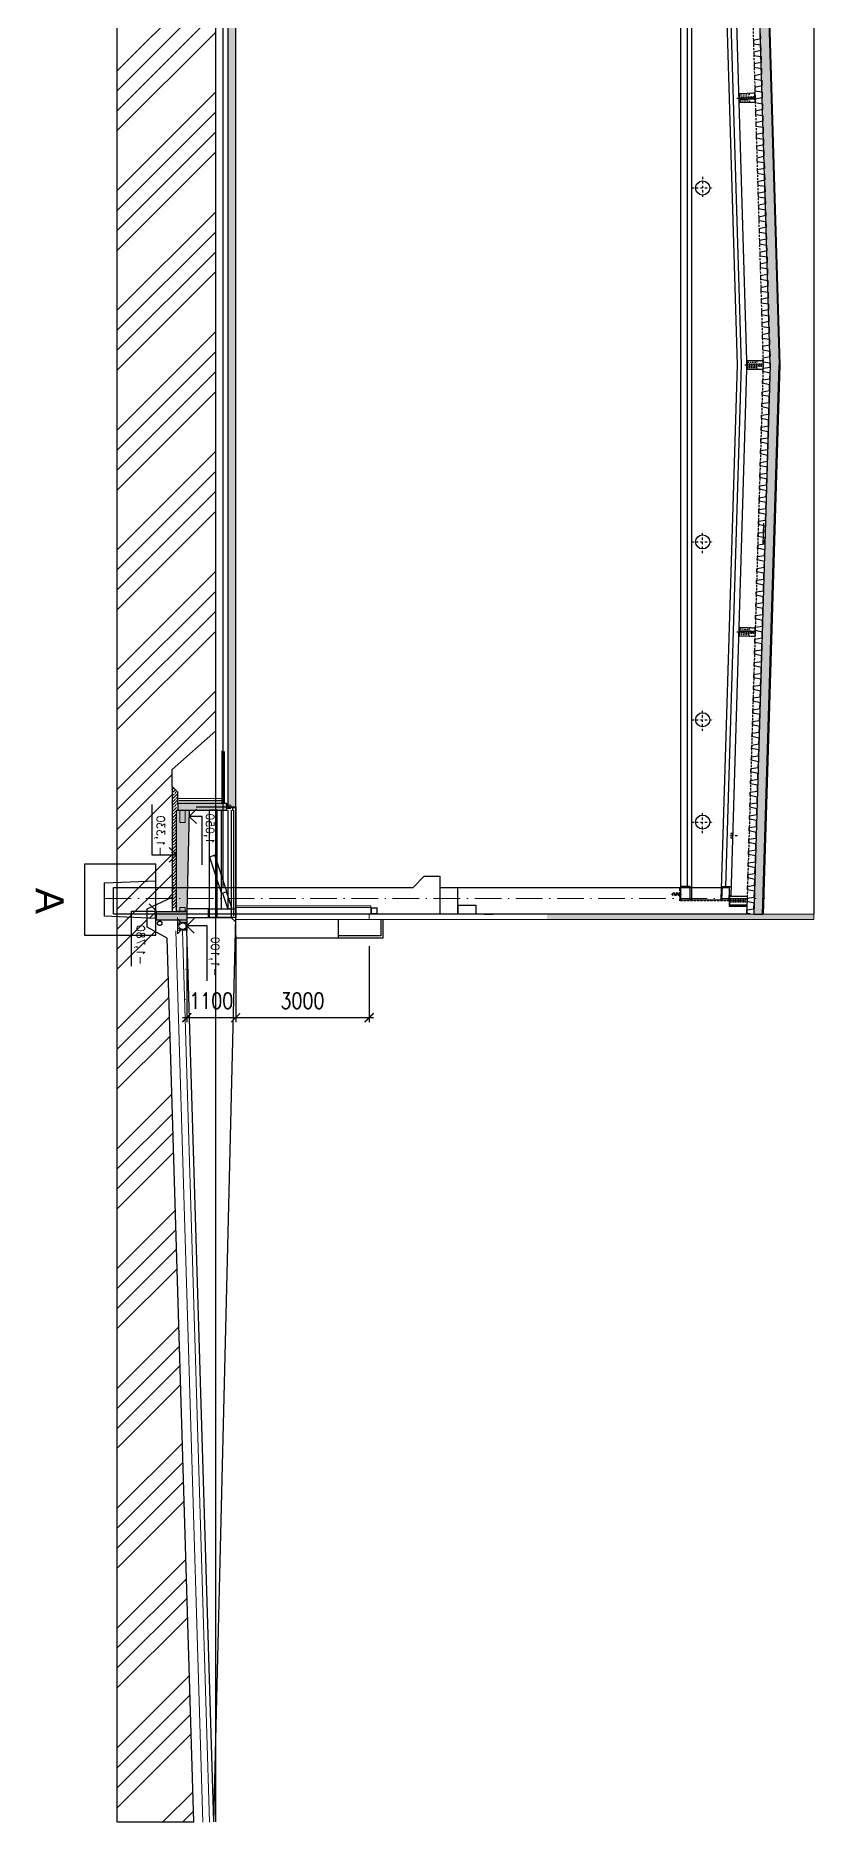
# Model space of a CAD drawing. Header units: millimetres. Extents: x 325046 to 1268204, y 1875583 to 2761998.
# Drawn here: x 326588 to 344095, y 2450118 to 2490298 of the extents above; entities that cross this region are included whole.
import ezdxf
from ezdxf.enums import TextEntityAlignment as Align

# ---------------------------------------------------------------- set-up
doc = ezdxf.new("R2010")
doc.units = ezdxf.units.MM
doc.header["$LTSCALE"] = 100
doc.header["$PDMODE"] = 65
for name, pattern in [('ACAD_ISO10W100', [18.5, 12, -3, 0.5, -3]), ('DASHDOT', [1, 0.5, -0.25, 0, -0.25]), ('DASHED', [0.75, 0.5, -0.25]), ('DASHED2', [9.525, 6.35, -3.175])]:
    doc.linetypes.add(name, pattern=pattern)
for name, color, linetype in [('005', 9, 'Continuous'), ('025', 1, 'Continuous'), ('035', 7, 'Continuous'), ('050', 4, 'Continuous'), ('DEHA', 2, 'Continuous'), ('FASÁDY - okna - PŮDORYS', 8, 'Continuous'), ('IZOLACE - T', 8, 'IZOLACE'), ('KOTY', 2, 'Continuous'), ('KÓTY 200', 5, 'Continuous'), ('MŮSTEK', 140, 'Continuous'), ('PŘEDĚL HMOT', 8, 'Continuous'), ('TENKÁ', 7, 'Continuous'), ('UT', 4, 'Continuous'), ('ČÁRKOVANÁ', 5, 'DASHED2'), ('ŠRAF-TERÉN', 34, 'Continuous'), ('ŽB - MONOLIT', 4, 'Continuous'), ('ŽB - PREFA', 3, 'Continuous')]:
    doc.layers.add(name, color=color, linetype=linetype)
for name, color, linetype, lineweight, true_color in [('IZOLACE - H', 7, 'Continuous', 9, 0x525252), ('OCELOVÉ KONSTRUKCE', 7, 'Continuous', 13, 0x2865c8), ('otvory', 7, 'Continuous', 20, 0xb30000), ('PŘÍČKY - SDK', 7, 'Continuous', 30, 0x6a1174), ('TRAPÉZ -  KRYTINA', 7, 'Continuous', 25, 0x005875), ('Šrafy - VÝPLŇ', 7, 'Continuous', 15, 0x9b9908)]:
    doc.layers.add(name, color=color, linetype=linetype, lineweight=lineweight, true_color=true_color)
for name, color, linetype, true_color in [('Izolace tepelná', 7, 'Continuous', 0xfdf0ce), ('OCEL', 7, 'Continuous', 0x025574), ('Popis OS', 7, 'Continuous', 0xbd0a5d), ('VÝŠKOVÉ KOTY', 7, 'Continuous', 0xf90b4b), ('ŽB - KALICHY', 7, 'DASHED2', 0x850000), ('ŽB - Šraf-monol', 7, 'Continuous', 0x6bc2a4)]:
    doc.layers.add(name, color=color, linetype=linetype, true_color=true_color)
for name, color, linetype, lineweight in [('Objekty - osy', 5, 'ACAD_ISO10W100', 20), ('OBVODOVÝ PLÁŠŤ', 2, 'Continuous', 9), ('PŘEDĚL', 8, 'Continuous', 5), ('TENKÉ', 9, 'Continuous', 9), ('ŽB - Šraf-prefa', 253, 'Continuous', 13)]:
    doc.layers.add(name, color=color, linetype=linetype, lineweight=lineweight)
doc.styles.add('ARIL-TENKÝ', font='arial.ttf')
doc.styles.add('FSIMPLEX', font='simplex.shx')
doc.styles.add('ROMANS', font='romans.shx', dxfattribs={"width": 0.8})
doc.linetypes.add('IZOLACE', pattern='A,0.0001,-0.1,[134,ltypeshp.shx,S=0.1,R=0,X=-0.1,Y=0],-0.2,[134,ltypeshp.shx,S=0.1,R=180,X=0.1,Y=0],-0.1', length=0.4001)
doc.dimstyles.new('x200', dxfattribs={"dimscale": 100, "dimtxt": 3.6, "dimasz": 2, "dimexe": 1, "dimexo": 6, "dimgap": 2, "dimtad": 1, "dimdec": 0, "dimzin": 0, "dimdsep": 46, "dimtxsty": 'ROMANS', "dimblk": 'ARCHTICK', "dimcen": 4, "dimdle": 1, "dimclrd": 256, "dimclre": 256, "dimclrt": 7, "dimadec": 0, "dimazin": 0, "dimtfac": 1, "dimtdec": 0, "dimtix": 1, "dimtofl": 0, "dimtmove": 0, "dimatfit": 0, "dimldrblk": 'OBLIQUE', "dimfxl": 1, "dimtolj": 1, "dimtzin": 0, "dimlwd": -1, "dimlwe": -1, "dimarcsym": 0})

# ---------------------------------------------------------------- blocks, each defined once
blk = doc.blocks.new('V3 POHL')
at = {"layer": '005', "linetype": 'DASHDOT'}
for points in [[(1939746, -5358205), (1939746, -5358705), (1939746, -5358705)], [(1939996, -5358455), (1939496, -5358455), (1939496, -5358455)], [(1939746, -5360505), (1939746, -5361005), (1939746, -5361005)], [(1939996, -5360755), (1939496, -5360755), (1939496, -5360755)], [(1939746, -5364505), (1939746, -5365005), (1939746, -5365005)], [(1939996, -5364755), (1939496, -5364755), (1939496, -5364755)], [(1939996, -5372715), (1939496, -5372715), (1939496, -5372715)], [(1939746, -5372965), (1939746, -5372465), (1939746, -5372465)], [(1939996, -5376715), (1939496, -5376715), (1939496, -5376715)], [(1939746, -5376965), (1939746, -5376465), (1939746, -5376465)], [(1939746, -5379265), (1939746, -5378765), (1939746, -5378765)], [(1939996, -5379015), (1939496, -5379015), (1939496, -5379015)]]:
    blk.add_lwpolyline(points, dxfattribs=at)
at = {"layer": '025', "linetype": 'DASHED'}
for points, const_width in [([(1940396, -5356835), (1940246, -5356835)], 25), ([(1938926, -5362735), (1938586, -5362725)], 20), ([(1938749, -5368735), (1938409, -5368735)], 20), ([(1938926, -5374735), (1938586, -5374745)], 20), ([(1940396, -5380585), (1940246, -5380585)], 25)]:
    blk.add_lwpolyline(points, dxfattribs=dict(at, const_width=const_width))
at = {"layer": '025', "linetype": 'DASHED', "ltscale": 0.5}
blk.add_lwpolyline([(1939065, -5358095), (1939062, -5358195), (1939112, -5358197), (1939115, -5358097)], close=True, dxfattribs=at)
at = {"layer": '035', "ltscale": 0.5}
blk.add_lwpolyline([(1939146, -5356805), (1939104, -5356805), (1938749, -5368634), (1938749, -5368836), (1939105, -5380715), (1940246, -5380715), (1940246, -5356705), (1939146, -5356705), (1939146, -5356805)], close=True, dxfattribs=at)
for points in [[(1939326, -5356705), (1938966, -5368735), (1939325, -5380715)], [(1939311, -5356705), (1939302, -5357005), (1939098, -5357005)], [(1939976, -5380715), (1939976, -5380715), (1939996, -5380715), (1939996, -5356705), (1939976, -5356705), (1939976, -5356705)], [(1940026, -5356705), (1940026, -5357005), (1940246, -5357005)], [(1939228, -5357005), (1938876, -5368735), (1939226, -5380415)], [(1940096, -5380415), (1940096, -5357005)], [(1939309, -5380715), (1939300, -5380415), (1939096, -5380415)], [(1940026, -5380715), (1940026, -5380415), (1940246, -5380415)]]:
    blk.add_lwpolyline(points, dxfattribs=at)
for centre in [(1939746, -5358455), (1939746, -5360755), (1939746, -5364755), (1939746, -5372715), (1939746, -5376715), (1939746, -5379015)]:
    blk.add_circle(centre, 158, dxfattribs=at)
at = {"layer": 'DEHA', "color": 3, "linetype": 'DASHDOT'}
blk.add_lwpolyline([(1938964, -5358145), (1939164, -5358145)], dxfattribs=at)
blk = doc.blocks.new('A$C74085231')
at = {"layer": 'MŮSTEK'}
blk.add_line((110, 181), (110, 500), dxfattribs=at)
at = {"layer": 'MŮSTEK', "ltscale": 100}
for points in [[(2520, 500), (110, 500), (0, 600), (2590, 600), (2590, 600)], [(659, 301), (295, 421), (325, 509), (688, 389)]]:
    blk.add_lwpolyline(points, dxfattribs=at)
for points in [[(692, 403), (1509, 133), (1467, 7), (650, 277)], [(110, 181), (2520, 181), (2520, 0), (110, 0)]]:
    blk.add_lwpolyline(points, close=True, dxfattribs=at)
blk = doc.blocks.new('A$C7DC35752')
at = {"layer": 'OCELOVÉ KONSTRUKCE', "flags": 128}
blk.add_lwpolyline([(0, 140), (0, 0), (140, 0), (140, 140), (0, 140)], dxfattribs=at)
blk.add_lwpolyline([(10, 130), (10, 10), (130, 10), (130, 130)], close=True, dxfattribs=at)
blk = doc.blocks.new('_ARCHTICK')
at = {"color": 0, "linetype": 'ByBlock', "const_width": 0.15}
blk.add_lwpolyline([(-0.5, -0.5), (0.5, 0.5)], dxfattribs=at)
blk = doc.blocks.new('*D729')
at = {"layer": 'Defpoints', "color": 0, "ltscale": 2, "transparency": 16777216}
for p in [(331085, 2470663), (329985, 2470463), (331085, 2468215)]:
    blk.add_point(p, dxfattribs=at)
at = {"layer": 'KÓTY 200', "ltscale": 2, "transparency": 16777216}
for p, q in [((329985, 2469863), (329985, 2468115)), ((331085, 2470063), (331085, 2468115)), ((329885, 2468215), (331185, 2468215))]:
    blk.add_line(p, q, dxfattribs=at)
at = {"layer": 'KÓTY 200', "ltscale": 2, "transparency": 16777216, "xscale": 200, "yscale": 200, "zscale": 200, "rotation": 180}
blk.add_blockref('_ARCHTICK', (329985, 2468215), dxfattribs=at)
at = {"layer": 'KÓTY 200', "ltscale": 2, "transparency": 16777216, "xscale": 200, "yscale": 200, "zscale": 200}
blk.add_blockref('_ARCHTICK', (331085, 2468215), dxfattribs=at)
at = {"layer": 'KÓTY 200', "color": 7, "ltscale": 2, "transparency": 16777216, "insert": (330535, 2468595), "char_height": 360, "attachment_point": 5, "style": 'ROMANS'}
blk.add_mtext('\\A1;1100', dxfattribs=at)
blk = doc.blocks.new('_Oblique')
at = {"color": 0, "lineweight": -2}
blk.add_line((-0.5, -0.5), (0.5, 0.5), dxfattribs=at)
blk = doc.blocks.new('*D730')
at = {"layer": 'Defpoints', "color": 0, "ltscale": 2, "transparency": 16777216}
for p in [(331085, 2470663), (334085, 2470423), (334085, 2468215)]:
    blk.add_point(p, dxfattribs=at)
at = {"layer": 'KÓTY 200', "ltscale": 2, "transparency": 16777216}
for p, q in [((331085, 2470063), (331085, 2468115)), ((334085, 2469823), (334085, 2468115)), ((330985, 2468215), (334185, 2468215))]:
    blk.add_line(p, q, dxfattribs=at)
at = {"layer": 'KÓTY 200', "ltscale": 2, "transparency": 16777216, "xscale": 200, "yscale": 200, "zscale": 200, "rotation": 180}
blk.add_blockref('_ARCHTICK', (331085, 2468215), dxfattribs=at)
at = {"layer": 'KÓTY 200', "ltscale": 2, "transparency": 16777216, "xscale": 200, "yscale": 200, "zscale": 200}
blk.add_blockref('_ARCHTICK', (334085, 2468215), dxfattribs=at)
at = {"layer": 'KÓTY 200', "color": 7, "ltscale": 2, "transparency": 16777216, "insert": (332585, 2468595), "char_height": 360, "attachment_point": 5, "style": 'ROMANS'}
blk.add_mtext('\\A1;3000', dxfattribs=at)

msp = doc.modelspace()

# ---------------------------------------------------------------- hatches: boundary and pattern name
at = {"layer": 'Izolace tepelná'}
h = msp.add_hatch(color=256, dxfattribs=at)
h.dxf.hatch_style = 1
h.paths.add_polyline_path([(343123.1, 2488982.6), (343303, 2482985.3), (343103.1, 2482979.3), (342923.1, 2488976.6)])
h.paths.add_polyline_path([(343105.6, 2482894), (343305.7, 2482894), (343303, 2482985.3), (343103.1, 2482979.3)])
h.paths.add_polyline_path([(342945.7, 2494893.4), (342745.6, 2494893.4), (342923.1, 2488976.6), (343123.1, 2488982.6)])
h = msp.add_hatch(color=256, dxfattribs=at)
h.dxf.hatch_style = 1
h.paths.add_polyline_path([(343123.1, 2476804.8), (343303, 2482802.1), (343103.1, 2482808.1), (342923.1, 2476810.8)])
h.paths.add_polyline_path([(342943.1, 2470807.5), (343123.1, 2476804.8), (342923.1, 2476810.8), (342921.4, 2476753), (342743.2, 2470813.5)])
h.paths.add_polyline_path([(342934.9, 2470532.6), (342943.1, 2470807.5), (342743.2, 2470813.5), (342735, 2470538.6)])
h.paths.add_polyline_path([(343105.6, 2482893.4), (343305.7, 2482893.4), (343303, 2482802.1), (343103.1, 2482808.1)])
h = msp.add_hatch(color=256, dxfattribs=at)
h.dxf.hatch_style = 1
h.paths.add_polyline_path([(338085.4, 2470423.4), (344085.4, 2470423.4), (344085.4, 2470543.4), (338085.4, 2470543.4)])
at = {"layer": 'ŠRAF-TERÉN'}
h = msp.add_hatch(dxfattribs=at)
h.set_pattern_fill('ANSI34', color=256, scale=100, angle=180, style=0)
h.set_pattern_definition([(225, (3748669, 1557477), (1347.0384, -1347.0384), []), (225, (3748220, 1557477), (1347.0384, -1347.0384), []), (225, (3747771, 1557477), (1347.0384, -1347.0384), []), (225, (3747322, 1557477), (1347.0384, -1347.0384), [])])
h.paths.add_polyline_path([(330638, 2610592.7), (330638, 2605017.7), (329288, 2605017.7), (329288, 2605567.7), (328413.6, 2605567.7), (328413.6, 2610092.7), (329288, 2610092.7), (329288, 2610592.7)])
h.paths.add_polyline_path([(330088, 2616098.2), (330088, 2611802.5), (330088, 2611584.2), (329251.6, 2611430.2), (329310.7, 2611232.7), (329288, 2611092.7), (329288, 2611592.7), (328413.6, 2611592.7), (328413.6, 2616098.2)])
h.paths.add_polyline_path([(330638, 2599067.7), (329288, 2599067.7), (329288, 2599567.7), (328413.6, 2599567.7), (328413.6, 2604067.7), (329288, 2604067.7), (329288, 2604617.7), (329328, 2604617.7), (329328, 2604617.7), (329448, 2604617.7), (330638, 2604617.7)])
h.paths.add_polyline_path([(330638, 2598817.7), (329288, 2598817.7), (329288, 2599067.7), (329328, 2599067.7), (329328, 2599057.7), (329448, 2599057.7), (330638, 2599058.6)])
h.paths.add_polyline_path([(330638, 2598817.7), (330638, 2598567.7), (329448, 2598567.7), (329448, 2598577.7), (329328, 2598577.7), (329288, 2598577.3), (329288, 2598817.7)])
h.paths.add_polyline_path([(329288, 2598467.7), (329288, 2598067.7), (328413.6, 2598067.7), (328413.6, 2598511.4)], flags=17)
h.paths.add_polyline_path([(329288, 2598817.7), (329288, 2598567.7), (328413.6, 2598567.7), (328413.6, 2598817.7)])
h.paths.add_polyline_path([(329288, 2599067.7), (329288, 2598817.7), (328413.6, 2598817.7), (328413.6, 2599067.7)])
h.paths.add_polyline_path([(329288, 2599567.7), (329288, 2599167.7), (328413.6, 2599124), (328413.6, 2599567.7)], flags=17)
h.paths.add_polyline_path([(329288, 2604517.7), (329288, 2604067.7), (328413.6, 2604067.7), (328413.6, 2604561.4)], flags=17)
h.paths.add_polyline_path([(329288, 2604817.7), (329288, 2604617.7), (328413.6, 2604617.7), (328413.6, 2604817.7)])
h.paths.add_polyline_path([(329288, 2605017.7), (329288, 2604817.7), (328413.6, 2604817.7), (328413.6, 2605017.7)])
h.paths.add_polyline_path([(329288, 2605567.7), (329288, 2605117.7), (328413.6, 2605074), (328413.6, 2605567.7)], flags=17)
h.paths.add_polyline_path([(329288, 2610492.7), (329288, 2610092.7), (328413.6, 2610092.7), (328413.6, 2610536.4)], flags=17)
h.paths.add_polyline_path([(329288, 2610817.7), (329288, 2610592.7), (328413.6, 2610592.7), (328413.6, 2610817.7)])
h.paths.add_polyline_path([(329288, 2611092.7), (329288, 2610817.7), (328413.6, 2610817.7), (328413.6, 2611092.7)])
h.paths.add_polyline_path([(329288, 2611592.7), (329288, 2611192.7), (328413.6, 2611149), (328413.6, 2611592.7)], flags=17)
h.paths.add_polyline_path([(329655.4, 2473791.8), (330638, 2474664.6), (330638, 2598567.7), (329448, 2598567.7), (329328, 2598567.7), (329328, 2598567.7), (329288, 2598567.7), (329288, 2598067.7), (328413.6, 2598067.7), (328413.6, 2450125.8), (330145.3, 2450125.8), (329540.3, 2470005.1), (329091.3, 2470252.1), (329091.3, 2470657.8), (329655.4, 2470923.6)])
at = {"layer": 'Šrafy - VÝPLŇ'}
h = msp.add_hatch(dxfattribs=at)
h.set_pattern_fill('BETON-PROSTY', color=256, scale=25, style=0)
h.set_pattern_definition([(45, (253451.21, 4308372.84), (-70.710678, 70.710678), []), (45, (253521.92, 4308372.84), (-35.355339, 106.066017), [50, -25, 0, -25])])
h.paths.add_polyline_path([(329785.4, 2473283.4), (329785.4, 2473133.4), (329785.4, 2472983.4), (329755.4, 2472983.4), (329755.4, 2471323.2), (329655.4, 2471423.2), (329655.4, 2473413.4)])
h.paths.add_polyline_path([(329755.4, 2471323.2), (329655.4, 2471323.2), (329655.4, 2471423.2)], flags=17)
h.paths.add_polyline_path([(329755.4, 2471323.2), (329655.4, 2471223.2), (329655.4, 2471323.2)], flags=17)
h.paths.add_polyline_path([(329755.4, 2471323.2), (329755.4, 2471143.4), (329655.4, 2471143.4), (329655.4, 2471223.2)])
h.paths.add_polyline_path([(329755.4, 2471143.4), (329755.4, 2470843.4), (329655.4, 2470843.4), (329655.4, 2471143.4)])
h.paths.add_polyline_path([(329755.4, 2470843.4), (329755.4, 2470663.4), (329655.4, 2470663.4), (329655.4, 2470843.4)])
at = {"layer": 'ŽB - Šraf-monol'}
for points in [[(331085.4, 2472948.4), (330905.4, 2472948.4), (330905.4, 2611092.7), (331085.4, 2611092.7)], [(330035.4, 2472878.4), (329985.4, 2470603.4), (329755.4, 2470603.4), (329755.4, 2472878.4), (329960.4, 2472878.4)]]:
    msp.add_hatch(color=256, dxfattribs=at).paths.add_polyline_path(points)
at = {"layer": 'ŽB - Šraf-prefa'}
for points in [[(330885.4, 2473028.4), (330885.4, 2472878.4), (329960.4, 2472878.4), (329785.4, 2472878.4), (329785.4, 2473028.4)], [(329985.4, 2470603.4), (329985.4, 2470403.4), (329305.4, 2470403.4), (329305.4, 2470603.4)]]:
    msp.add_hatch(color=256, dxfattribs=at).paths.add_polyline_path(points)

# ---------------------------------------------------------------- linework, layer by layer
at = {"layer": '005', "linetype": 'DASHED'}
msp.add_lwpolyline([(342585.6, 2494893.4), (342585.6, 2494893.4), (342945.6, 2482893.4), (342575.1, 2470543.4)], dxfattribs=at)
at = {"layer": '005', "linetype": 'DASHDOT', "ltscale": 0.5}
for points in [[(342355.4, 2488891.9), (342795.2, 2488905)], [(342532.4, 2482893.7), (342972.4, 2482893.7)], [(342355.4, 2476894.9), (342795.2, 2476881.7)], [(340885.4, 2470993.4), (341135.4, 2470993.4)]]:
    msp.add_lwpolyline(points, dxfattribs=at)
at = {"layer": '025', "linetype": 'DASHED', "const_width": 20}
msp.add_lwpolyline([(342185.4, 2470843.4), (342555.4, 2470843.4)], dxfattribs=at)
at = {"layer": '035', "linetype": 'DASHED', "ltscale": 0.7}
for points in [[(342768.2, 2488804.2), (342762.2, 2489004.1), (342632.3, 2489000.2), (342633.3, 2488965.2), (342413.4, 2488958.6), (342417.3, 2488828.7), (342637.2, 2488835.3), (342638.3, 2488800.3), (342768.2, 2488804.2)], [(342942.4, 2482993.7), (342942.4, 2482793.7), (342812.4, 2482793.7), (342812.4, 2482828.7), (342592.4, 2482828.7), (342592.4, 2482958.7), (342812.4, 2482958.7), (342812.4, 2482993.7), (342942.4, 2482993.7)], [(342768.2, 2476982.5), (342762.2, 2476782.6), (342632.3, 2476786.5), (342633.3, 2476821.5), (342413.4, 2476828.1), (342417.3, 2476958.1), (342637.2, 2476951.5), (342638.3, 2476986.4), (342768.2, 2476982.5)]]:
    msp.add_lwpolyline(points, dxfattribs=at)
at = {"layer": '035', "linetype": 'DASHED', "ltscale": 0.5}
for points in [[(342414.6, 2488918.6), (342764.5, 2488929.1)], [(342416.1, 2488868.7), (342766, 2488879.2)], [(342592.4, 2482918.7), (342942.4, 2482918.7)], [(342592.4, 2482868.7), (342942.4, 2482868.7)], [(342414.6, 2476868.1), (342764.5, 2476857.6)], [(342416.1, 2476918.1), (342766, 2476907.6)], [(342195.4, 2470868.4), (342583, 2470868.4)], [(342195.4, 2470818.4), (342581.5, 2470818.4)]]:
    msp.add_lwpolyline(points, dxfattribs=at)
at = {"layer": '035', "ltscale": 0.5}
msp.add_lwpolyline([(342575.4, 2470723.4), (342575.4, 2470543.4), (328335.4, 2470543.4), (328335.4, 2471143.4), (335075.4, 2471143.4), (335325.4, 2471393.4), (335675.4, 2471393.4), (335675.4, 2471143.4), (342185.4, 2471143.4), (342185.4, 2470723.4), (342575.4, 2470723.4)], dxfattribs=at)
at = {"layer": '035'}
msp.add_lwpolyline([(336075.4, 2471143.4), (336075.4, 2470543.4), (335685.4, 2470543.4), (335685.4, 2471143.4)], close=True, dxfattribs=at)
at = {"layer": '035', "linetype": 'DASHED'}
msp.add_lwpolyline([(342185.4, 2470843.4), (341075.4, 2470843.4), (341075.4, 2471143.4)], dxfattribs=at)
msp.add_lwpolyline([(341075.4, 2470963.4), (340915.4, 2470963.4), (340915.4, 2471023.4), (341075.4, 2471023.4)], close=True, dxfattribs=at)
at = {"layer": '035'}
msp.add_lwpolyline([(336675.4, 2470543.4), (336875.4, 2470543.4)], dxfattribs=at)
at = {"layer": '050', "ltscale": 0.5}
for points in [[(342768.2, 2488804.2), (342768.2, 2488804.2), (342768.2, 2488804.2), (342768.2, 2488804.2), (342762.2, 2489004.1), (342762.2, 2489004.1), (342762.2, 2489004.1), (342412.4, 2488993.6), (342418.4, 2488793.7)], [(342942.4, 2482993.7), (342942.4, 2482993.7), (342942.4, 2482993.7), (342942.4, 2482993.7), (342942.4, 2482793.7), (342942.4, 2482793.7), (342942.4, 2482793.7), (342592.4, 2482793.7), (342592.4, 2482993.7)], [(342768.2, 2476982.5), (342768.2, 2476982.5), (342768.2, 2476982.5), (342768.2, 2476982.5), (342762.2, 2476782.6), (342762.2, 2476782.6), (342762.2, 2476782.6), (342412.4, 2476793.1), (342418.4, 2476993)]]:
    msp.add_lwpolyline(points, close=True, dxfattribs=at)
at = {"layer": '050'}
for points in [[(336485.4, 2470743.4), (336485.4, 2470543.4), (336085.4, 2470543.4), (336085.4, 2470743.4)], [(342585.4, 2470943.4), (342579.4, 2470743.4), (342195.4, 2470743.4), (342195.4, 2470943.4)]]:
    msp.add_lwpolyline(points, close=True, dxfattribs=at)
at = {"layer": 'FASÁDY - okna - PŮDORYS', "ltscale": 2, "transparency": 33554687}
msp.add_line((331085.4, 2472948.4), (330198, 2472948.4), dxfattribs=at)
at = {"layer": 'IZOLACE - H', "linetype": 'ByBlock', "ltscale": 1000}
for p, q in [((343325.7, 2482894), (342965.7, 2494893.4)), ((343325.7, 2482893.4), (342954.9, 2470532))]:
    msp.add_line(p, q, dxfattribs=at)
at = {"layer": 'IZOLACE - H', "linetype": 'DASHED', "ltscale": 10, "const_width": 20}
for points in [[(343315.7, 2482894), (342955.7, 2494893.4)], [(343315.7, 2482893.4), (342944.9, 2470532.3)], [(344085.4, 2470543.4), (342935.4, 2470543.4)]]:
    msp.add_lwpolyline(points, dxfattribs=at)
at = {"layer": 'IZOLACE - T', "linetype": 'IZOLACE', "ltscale": 100}
for p, q in [((330825, 2474203), (330825, 2473048)), ((330781.7, 2473092.5), (329807.5, 2473092.5)), ((331035, 2472884.2), (331035, 2470505.4))]:
    msp.add_line(p, q, dxfattribs=at)
at = {"layer": 'IZOLACE - T', "linetype": 'IZOLACE', "ltscale": 50}
msp.add_line((329279.2, 2470461.8), (329279.2, 2470678.9), dxfattribs=at)
at = {"layer": 'Izolace tepelná'}
for points in [[(343105.6, 2482894), (342745.6, 2494893.4)], [(342945.7, 2494893.4), (343305.7, 2482894)], [(342735, 2470538.6), (342934.9, 2470532.6), (343305.7, 2482893.4)], [(343105.6, 2482893.4), (342735, 2470538.6)]]:
    msp.add_lwpolyline(points, dxfattribs=at)
at = {"layer": 'KOTY'}
msp.add_line((341085.4, 2484472), (341085.4, 2483662.4), dxfattribs=at)
msp.add_lwpolyline([(342985.6, 2478977.7), (342943.8, 2478855.9), (342958.1, 2479332.5)], dxfattribs=at)
at = {"layer": 'MŮSTEK', "ltscale": 100, "flags": 128}
msp.add_lwpolyline([(331015.4, 2472948.4), (331015.4, 2472878.4), (331015.4, 2472878.4, 0.4142136), (331023.4, 2472886.4), (331025.4, 2472930.4, -0.4142136), (331033.4, 2472938.4), (331077.4, 2472940.4, 0.4142136), (331085.4, 2472948.4), (331085.4, 2472948.4), (331015.4, 2472948.4)], format="xyb", dxfattribs=at)
at = {"layer": 'Objekty - osy', "ltscale": 0.5}
msp.add_lwpolyline([(328135.4, 2470893.4), (342984.2, 2470893.4)], dxfattribs=at)
at = {"layer": 'OBVODOVÝ PLÁŠŤ', "linetype": 'ByBlock'}
msp.add_lwpolyline([(334085.4, 2470423.4), (344085.4, 2470423.4), (344085.4, 2470543.4), (334085.4, 2470543.4), (334085.4, 2470423.4)], dxfattribs=at)
at = {"layer": 'otvory'}
msp.add_line((334085.4, 2470423.4), (331085.4, 2470423.4), dxfattribs=at)
msp.add_lwpolyline([(334124, 2470688.4), (334124, 2470728.4), (331090.6, 2470728.4), (331090.6, 2470688.4), (334124, 2470688.4)], dxfattribs=at)
at = {"layer": 'PŘEDĚL'}
for p, q in [((330776.3, 2474213), (330776.3, 2473031.1)), ((330772.5, 2473140.6), (329771.2, 2473140.6)), ((329774.8, 2470101.9), (329774.8, 2470463.4)), ((329860.5, 2470354.2), (329774.8, 2470439.8)), ((329877.6, 2470363.4), (329774.8, 2470363.4)), ((329774.8, 2470322.3), (329774.8, 2470219.5)), ((329781.7, 2470322.3), (329774.8, 2470322.3)), ((329787.6, 2470312), (329781.7, 2470322.3)), ((329791.2, 2470312), (329787.6, 2470312)), ((329815.9, 2470329.2), (329791.2, 2470312)), ((329860.5, 2470354.2), (329815.9, 2470329.2)), ((329868.8, 2470354.6), (329860.5, 2470354.2)), ((329868.8, 2470354.6), (329877.6, 2470363.4)), ((329877.6, 2470363.4), (329980.4, 2470363.4)), ((329911.2, 2470339.4), (329931.9, 2470339.4)), ((329932.4, 2470336), (329940.1, 2470343)), ((329932.4, 2470336), (329932.4, 2470328.4)), ((329932.4, 2470325.7), (329932.4, 2470328.4)), ((329932.4, 2470325.7), (329959.8, 2470325.7)), ((329934.3, 2470340), (329938.9, 2470342.7)), ((329941.4, 2470342.4), (329943, 2470340.8)), ((329946.4, 2470339.4), (329947.5, 2470339.4)), ((329946.8, 2470339.4), (329948, 2470338)), ((329951.1, 2470336.6), (329955.7, 2470336.6)), ((329952.3, 2470342.8), (329952.3, 2470355.5)), ((329969.6, 2470353.1), (329952.3, 2470351)), ((329952.3, 2470342.8), (329968.3, 2470341.4)), ((329954.3, 2470357.5), (329977.6, 2470357.5)), ((329959.8, 2470199.6), (329959.8, 2470342.2)), ((329980.4, 2470355.1), (329971.4, 2470355.1)), ((329971.4, 2470339.4), (329971.4, 2470202.3)), ((329985.4, 2470368.4), (329980.4, 2470363.4)), ((329980.4, 2470360.3), (329980.4, 2470360.6)), ((329980.4, 2470355.1), (329980.4, 2470186.6)), ((330345.6, 2450118.2), (329735.5, 2470165.8)), ((329781.7, 2470219.5), (329774.8, 2470219.5)), ((329860.5, 2470187.6), (329774.8, 2470101.9)), ((329877.6, 2470178.4), (329774.8, 2470178.4)), ((329787.6, 2470229.8), (329781.7, 2470219.5)), ((329791.2, 2470229.8), (329787.6, 2470229.8)), ((329815.9, 2470212.5), (329791.2, 2470229.8)), ((329860.5, 2470187.6), (329815.9, 2470212.5)), ((329868.8, 2470187.1), (329860.5, 2470187.6)), ((329868.8, 2470187.1), (329877.6, 2470178.4)), ((329877.6, 2470178.4), (329980.4, 2470178.4)), ((330495.5, 2450122.8), (329885.4, 2470170.3)), ((329911.2, 2470202.3), (329931.9, 2470202.3)), ((329932.4, 2470213.3), (329932.4, 2470216.1)), ((329959.8, 2470216.1), (329932.4, 2470216.1)), ((329932.4, 2470205.8), (329932.4, 2470213.3)), ((329940.1, 2470198.8), (329932.4, 2470205.8)), ((329934.3, 2470201.7), (329938.9, 2470199)), ((329941.4, 2470199.4), (329943, 2470200.9)), ((329946.4, 2470202.3), (329947.5, 2470202.3)), ((329948, 2470203.7), (329946.8, 2470202.3)), ((329955.7, 2470205.1), (329951.1, 2470205.1)), ((329968.3, 2470200.3), (329952.3, 2470198.9)), ((329952.3, 2470198.9), (329952.3, 2470186.2)), ((329952.3, 2470190.7), (329969.6, 2470188.6)), ((329954.3, 2470184.2), (329977.6, 2470184.2)), ((329971.4, 2470186.6), (329980.4, 2470186.6)), ((329980.4, 2470181.5), (329980.4, 2470181.1)), ((329985.4, 2470173.4), (329980.4, 2470178.4)), ((329955.4, 2468625.9), (329950.4, 2468620.9))]:
    msp.add_line(p, q, dxfattribs=at)
for centre, radius, start, end in [((329839.9, 2470270.9), 37.7, 136.79553, 223.20447), ((329911.2, 2470203.9), 135.4, 90, 136.79553), ((329911.2, 2470337.8), 135.4, 223.20447, 270), ((329931.9, 2470344.2), 4.8, 270, 300), ((329939.9, 2470340.9), 2.06, 45, 120), ((329946.4, 2470344.2), 4.8, 225, 270), ((329947.5, 2470344.2), 4.8, 270, 0), ((329951.1, 2470340.8), 4.11, 221.74756, 270), ((329954.3, 2470355.5), 2.06, 90, 180), ((329955.7, 2470340.8), 4.11, 270, 0), ((329967.9, 2470337.3), 4.11, 68.64205, 85), ((329967.9, 2470337.3), 4.11, 30.20927, 68.64205), ((329969.4, 2470355.1), 2.06, 276.79483, 0), ((329977.6, 2470360.6), 2.74, 0, 90), ((329977.6, 2470360.3), 2.74, 270, 0), ((329931.9, 2470197.6), 4.8, 60, 90), ((329939.9, 2470200.8), 2.06, 240, 315), ((329946.4, 2470197.6), 4.8, 90, 135), ((329947.5, 2470197.6), 4.8, 0, 90), ((329951.1, 2470201), 4.11, 90, 138.25244), ((329954.3, 2470186.2), 2.06, 180, 270), ((329955.7, 2470201), 4.11, 0, 90), ((329967.9, 2470204.4), 4.11, 275, 291.35795), ((329967.9, 2470204.4), 4.11, 291.35795, 329.79073), ((329969.4, 2470186.6), 2.06, 0, 83.20517), ((329977.6, 2470181.5), 2.74, 0, 90), ((329977.6, 2470181.1), 2.74, 270, 0)]:
    msp.add_arc(centre, radius, start, end, dxfattribs=at)
at = {"layer": 'PŘEDĚL HMOT'}
msp.add_lwpolyline([(334345.9, 2470423.4), (334345.9, 2470053.4), (333395.4, 2470053.4)], dxfattribs=at)
at = {"layer": 'PŘÍČKY - SDK'}
msp.add_line((330795.4, 2611092.7), (330795.4, 2471143.4), dxfattribs=at)
at = {"layer": 'TENKÁ'}
for p, q in [((344085.4, 2591242.7), (344085.4, 2470543.4)), ((329655.4, 2473413.4), (329655.4, 2473791.8)), ((329655.4, 2473413.4), (329655.4, 2470603.4)), ((329785.4, 2473283.4), (329655.4, 2473413.4)), ((329785.4, 2473028.4), (329785.4, 2473283.4)), ((331085.4, 2472948.4), (331085.4, 2470663.4)), ((333395.4, 2470003.4), (333395.4, 2470423.4))]:
    msp.add_line(p, q, dxfattribs=at)
at = {"layer": 'TENKÁ', "flags": 128}
msp.add_lwpolyline([(330595.5, 2450125.8), (331085.4, 2470463.4)], dxfattribs=at)
at = {"layer": 'TENKÁ'}
msp.add_lwpolyline([(334395.9, 2470423.4), (334395.9, 2470003.4), (331085.4, 2470003.4), (331085.4, 2470423.4)], dxfattribs=at)
at = {"layer": 'TENKÉ'}
msp.add_line((329955.4, 2469300.9), (329950.4, 2469305.9), dxfattribs=at)
at = {"layer": 'TENKÉ', "lineweight": 0, "flags": 128}
for points in [[(329945.4, 2472878.4), (329945.4, 2472603.4), (329825.4, 2472603.4), (329825.4, 2472878.4)], [(330885.4, 2472921.4), (330975.4, 2472921.4), (330975.4, 2472991.4), (330885.4, 2472991.4)], [(329945.4, 2470603.4), (329945.4, 2470693.4), (329825.4, 2470693.4), (329825.4, 2470603.4)]]:
    msp.add_lwpolyline(points, dxfattribs=at)
at = {"layer": 'TRAPÉZ -  KRYTINA', "flags": 128}
for points in [[(342881.7, 2490358.8), (342885.6, 2490228.8), (342726.5, 2490194), (342728, 2490144.1), (342728.8, 2490119.1), (342889.6, 2490093.9), (342893.5, 2489963.9), (342734.5, 2489929.2), (342736, 2489879.2), (342736.7, 2489854.2), (342897.6, 2489829), (342901.5, 2489699.1), (342742.4, 2489664.3), (342743.9, 2489614.3), (342744.7, 2489589.3), (342905.5, 2489564.1), (342909.4, 2489434.2), (342750.4, 2489399.4), (342751.9, 2489349.4), (342752.6, 2489324.4), (342913.5, 2489299.2), (342917.4, 2489169.3), (342758.3, 2489134.5), (342759.8, 2489084.5), (342760.6, 2489059.6), (342921.4, 2489034.4), (342925.3, 2488904.4), (342766.3, 2488869.6), (342767.8, 2488819.7), (342768.5, 2488794.7), (342929.4, 2488769.5), (342933.3, 2488639.5), (342774.2, 2488604.8), (342775.7, 2488554.8), (342776.5, 2488529.8), (342937.3, 2488504.6), (342941.2, 2488374.7), (342782.2, 2488339.9), (342783.7, 2488289.9), (342784.4, 2488264.9), (342945.3, 2488239.7), (342949.1, 2488109.8), (342790.1, 2488075), (342791.6, 2488025), (342792.4, 2488000), (342953.2, 2487974.8), (342957.1, 2487844.9), (342798.1, 2487810.1), (342799.6, 2487760.1), (342800.3, 2487735.1), (342961.1, 2487710), (342965, 2487580), (342806, 2487545.2), (342807.5, 2487495.3), (342808.3, 2487470.3), (342969.1, 2487445.1), (342973, 2487315.1), (342814, 2487280.4), (342815.5, 2487230.4), (342816.2, 2487205.4), (342977, 2487180.2), (342980.9, 2487050.3), (342821.9, 2487015.5), (342823.4, 2486965.5), (342824.2, 2486940.5), (342985, 2486915.3), (342988.9, 2486785.4), (342829.9, 2486750.6), (342831.4, 2486700.6), (342832.1, 2486675.6), (342992.9, 2486650.4), (342996.8, 2486520.5), (342837.8, 2486485.7), (342839.3, 2486435.7), (342840, 2486410.7), (343000.9, 2486385.6), (343004.8, 2486255.6), (342845.7, 2486220.8), (342847.2, 2486170.9), (342848, 2486145.9), (343008.8, 2486120.7), (343012.7, 2485990.7), (342853.7, 2485955.9), (342855.2, 2485906), (342855.9, 2485881), (343016.8, 2485855.8), (343020.7, 2485725.9), (342861.6, 2485691.1), (342863.1, 2485641.1), (342863.9, 2485616.1), (343024.7, 2485590.9), (343028.6, 2485461), (342869.6, 2485426.2), (342871.1, 2485376.2), (342871.8, 2485351.2), (343032.7, 2485326), (343036.6, 2485196.1), (342877.5, 2485161.3), (342879, 2485111.3), (342879.8, 2485086.3), (343040.6, 2485061.1), (343044.5, 2484931.2), (342885.5, 2484896.4), (342887, 2484846.4), (342887.7, 2484821.5), (343048.6, 2484796.3), (343052.5, 2484666.3), (342893.4, 2484631.5), (342894.9, 2484581.6), (342895.7, 2484556.6), (343056.5, 2484531.4), (343060.4, 2484401.4), (342901.4, 2484366.7), (342902.9, 2484316.7), (342903.6, 2484291.7), (343064.4, 2484266.5), (343068.3, 2484136.6), (342909.3, 2484101.8), (342910.8, 2484051.8), (342911.6, 2484026.8), (343072.4, 2484001.6), (343076.3, 2483871.7), (342917.3, 2483836.9), (342918.8, 2483786.9), (342919.5, 2483761.9), (343080.3, 2483736.7), (343084.2, 2483606.8), (342925.2, 2483572), (342926.7, 2483522), (342927.5, 2483497.1), (343088.3, 2483471.9), (343092.2, 2483341.9), (342933.2, 2483307.1), (342934.7, 2483257.2), (342935.4, 2483232.2), (343096.2, 2483207), (343100.1, 2483077), (342941.1, 2483042.3), (342942.6, 2482992.3), (342943.4, 2482967.3), (343104.2, 2482942.1), (343105.6, 2482894)], [(342669.4, 2470540.1), (342575.6, 2470560.6), (342577.1, 2470610.6), (342577.8, 2470635.6), (342738.6, 2470660.8), (342742.5, 2470790.7), (342583.5, 2470825.5), (342585, 2470875.5), (342585.8, 2470900.4), (342746.6, 2470925.6), (342750.5, 2471055.6), (342591.5, 2471090.4), (342593, 2471140.3), (342593.7, 2471165.3), (342754.5, 2471190.5), (342758.4, 2471320.5), (342599.4, 2471355.2), (342600.9, 2471405.2), (342601.7, 2471430.2), (342762.5, 2471455.4), (342766.4, 2471585.3), (342607.4, 2471620.1), (342608.9, 2471670.1), (342609.6, 2471695.1), (342770.4, 2471720.3), (342774.3, 2471850.2), (342615.3, 2471885), (342616.8, 2471935), (342617.5, 2471960), (342778.4, 2471985.2), (342782.3, 2472115.1), (342623.2, 2472149.9), (342624.7, 2472199.9), (342625.5, 2472224.9), (342786.3, 2472250), (342790.2, 2472380), (342631.2, 2472414.8), (342632.7, 2472464.7), (342633.4, 2472489.7), (342794.3, 2472514.9), (342798.2, 2472644.9), (342639.1, 2472679.6), (342640.6, 2472729.6), (342641.4, 2472754.6), (342802.2, 2472779.8), (342806.1, 2472909.7), (342647.1, 2472944.5), (342648.6, 2472994.5), (342649.3, 2473019.5), (342810.2, 2473044.7), (342814.1, 2473174.6), (342655, 2473209.4), (342656.5, 2473259.4), (342657.3, 2473284.4), (342818.1, 2473309.6), (342822, 2473439.5), (342663, 2473474.3), (342664.5, 2473524.3), (342665.2, 2473549.3), (342826.1, 2473574.4), (342830, 2473704.4), (342670.9, 2473739.2), (342672.4, 2473789.1), (342673.2, 2473814.1), (342834, 2473839.3), (342837.9, 2473969.3), (342678.9, 2474004.1), (342680.4, 2474054), (342681.1, 2474079), (342841.9, 2474104.2), (342845.8, 2474234.1), (342686.8, 2474268.9), (342688.3, 2474318.9), (342689.1, 2474343.9), (342849.9, 2474369.1), (342853.8, 2474499), (342694.8, 2474533.8), (342696.3, 2474583.8), (342697, 2474608.8), (342857.8, 2474634), (342861.7, 2474763.9), (342702.7, 2474798.7), (342704.2, 2474848.7), (342705, 2474873.7), (342865.8, 2474898.8), (342869.7, 2475028.8), (342710.7, 2475063.6), (342712.2, 2475113.6), (342712.9, 2475138.5), (342873.7, 2475163.7), (342877.6, 2475293.7), (342718.6, 2475328.5), (342720.1, 2475378.4), (342720.9, 2475403.4), (342881.7, 2475428.6), (342885.6, 2475558.6), (342726.5, 2475593.3), (342728, 2475643.3), (342728.8, 2475668.3), (342889.6, 2475693.5), (342893.5, 2475823.4), (342734.5, 2475858.2), (342736, 2475908.2), (342736.7, 2475933.2), (342897.6, 2475958.4), (342901.5, 2476088.3), (342742.4, 2476123.1), (342743.9, 2476173.1), (342744.7, 2476198.1), (342905.5, 2476223.3), (342909.4, 2476353.2), (342750.4, 2476388), (342751.9, 2476438), (342752.6, 2476462.9), (342913.5, 2476488.1), (342917.4, 2476618.1), (342758.3, 2476652.9), (342759.8, 2476702.8), (342760.6, 2476727.8), (342921.4, 2476753), (342925.3, 2476883), (342766.3, 2476917.7), (342767.8, 2476967.7), (342768.5, 2476992.7), (342929.4, 2477017.9), (342933.3, 2477147.8), (342774.2, 2477182.6), (342775.7, 2477232.6), (342776.5, 2477257.6), (342937.3, 2477282.8), (342941.2, 2477412.7), (342782.2, 2477447.5), (342783.7, 2477497.5), (342784.4, 2477522.5), (342945.3, 2477547.7), (342949.1, 2477677.6), (342790.1, 2477712.4), (342791.6, 2477762.4), (342792.4, 2477787.3), (342953.2, 2477812.5), (342957.1, 2477942.5), (342798.1, 2477977.3), (342799.6, 2478027.2), (342800.3, 2478052.2), (342961.1, 2478077.4), (342965, 2478207.4), (342806, 2478242.1), (342807.5, 2478292.1), (342808.3, 2478317.1), (342969.1, 2478342.3), (342973, 2478472.2), (342814, 2478507), (342815.5, 2478557), (342816.2, 2478582), (342977, 2478607.2), (342980.9, 2478737.1), (342821.9, 2478771.9), (342823.4, 2478821.9), (342824.2, 2478846.9), (342985, 2478872.1), (342988.9, 2479002), (342829.9, 2479036.8), (342831.4, 2479086.8), (342832.1, 2479111.8), (342992.9, 2479136.9), (342996.8, 2479266.9), (342837.8, 2479301.7), (342839.3, 2479351.6), (342840, 2479376.6), (343000.9, 2479401.8), (343004.8, 2479531.8), (342845.7, 2479566.5), (342847.2, 2479616.5), (342848, 2479641.5), (343008.8, 2479666.7), (343012.7, 2479796.6), (342853.7, 2479831.4), (342855.2, 2479881.4), (342855.9, 2479906.4), (343016.8, 2479931.6), (343020.7, 2480061.5), (342861.6, 2480096.3), (342863.1, 2480146.3), (342863.9, 2480171.3), (343024.7, 2480196.5), (343028.6, 2480326.4), (342869.6, 2480361.2), (342871.1, 2480411.2), (342871.8, 2480436.2), (343032.7, 2480461.3), (343036.6, 2480591.3), (342877.5, 2480626.1), (342879, 2480676), (342879.8, 2480701), (343040.6, 2480726.2), (343044.5, 2480856.2), (342885.5, 2480891), (342887, 2480940.9), (342887.7, 2480965.9), (343048.6, 2480991.1), (343052.5, 2481121), (342893.4, 2481155.8), (342894.9, 2481205.8), (342895.7, 2481230.8), (343056.5, 2481256), (343060.4, 2481385.9), (342901.4, 2481420.7), (342902.9, 2481470.7), (342903.6, 2481495.7), (343064.4, 2481520.9), (343068.3, 2481650.8), (342909.3, 2481685.6), (342910.8, 2481735.6), (342911.6, 2481760.6), (343072.4, 2481785.8), (343076.3, 2481915.7), (342917.3, 2481950.5), (342918.8, 2482000.5), (342919.5, 2482025.4), (343080.3, 2482050.6), (343084.2, 2482180.6), (342925.2, 2482215.4), (342926.7, 2482265.3), (342927.5, 2482290.3), (343088.3, 2482315.5), (343092.2, 2482445.5), (342933.2, 2482480.2), (342934.7, 2482530.2), (342935.4, 2482555.2), (343096.2, 2482580.4), (343100.1, 2482710.3), (342941.1, 2482745.1), (342942.6, 2482795.1), (342943.4, 2482820.1), (343104.2, 2482845.3), (343105.6, 2482893.4)]]:
    msp.add_lwpolyline(points, dxfattribs=at)
at = {"layer": 'UT'}
for p in [(329985.4, 2470463.4), (330595.5, 2450125.8)]:
    msp.add_line(p, (329985.4, 2470173.4), dxfattribs=at)
at = {"layer": 'VÝŠKOVÉ KOTY', "ltscale": 100, "flags": 128}
for points in [[(329195.2, 2473008.3), (329195.2, 2471875.2), (329755.4, 2471875.2), (329591.1, 2471710.9), (329755.4, 2471875.2), (329591.1, 2472039.4)], [(330328.4, 2471652.3), (330328.4, 2472735.4), (330035.4, 2472735.4), (330199.6, 2472899.7), (330035.4, 2472735.4), (330199.6, 2472581.7)], [(328745.2, 2469368.4), (328745.2, 2470606.6), (329305.4, 2470606.6), (329141.1, 2470770.9), (329305.4, 2470606.6), (329141.1, 2470442.3)], [(330445.5, 2469041), (330445.5, 2470279.1), (329985.4, 2470279.1), (330149.6, 2470443.4), (329985.4, 2470279.1), (330149.6, 2470114.8)], [(330445.5, 2469041), (330445.5, 2470279.1), (329985.4, 2470279.1), (330149.6, 2470443.4), (329985.4, 2470279.1), (330149.6, 2470114.8)]]:
    msp.add_lwpolyline(points, dxfattribs=at)
at = {"layer": 'ČÁRKOVANÁ'}
msp.add_circle((329376.6, 2470336.1), 50, dxfattribs=at)
at = {"layer": 'ŠRAF-TERÉN', "ltscale": 100}
msp.add_line((329655.4, 2473791.8), (330638, 2474664.6), dxfattribs=at)
at = {"layer": 'ŠRAF-TERÉN', "flags": 128}
for points in [[(330329.1, 2616098.2), (328413.6, 2616098.2), (328413.6, 2450125.8), (330145.3, 2450125.8), (329540.3, 2470005.1), (329091.3, 2470252.1), (329091.3, 2470657.8), (329655.4, 2470923.6)], [(330638, 2450125.8), (330638, 2610679.3), (329250.6, 2610951.8), (329251.6, 2611430.2), (330088, 2611584.2), (330088, 2616098.2), (329929.1, 2616098.2)]]:
    msp.add_lwpolyline(points, dxfattribs=at)
at = {"layer": 'ŽB - KALICHY', "ltscale": 30, "flags": 128}
msp.add_lwpolyline([(327685.4, 2470068.4), (329285.4, 2470068.4), (329285.4, 2471668.4), (327685.4, 2471668.4)], close=True, dxfattribs=at)
msp.add_lwpolyline([(329285.4, 2470443.4), (328135.4, 2470493.4), (328135.4, 2471243.4), (329285.4, 2471293.4)], dxfattribs=at)
at = {"layer": 'ŽB - MONOLIT', "ltscale": 30}
for points in [[(331085.4, 2472948.4), (331085.4, 2611092.7), (330905.4, 2611092.7), (330905.4, 2472948.4), (331085.4, 2472948.4)], [(330035.4, 2472878.4), (329985.4, 2470603.4), (329755.4, 2470603.4), (329755.4, 2472878.4), (329960.4, 2472878.4), (329960.4, 2472878.4), (330035.4, 2472878.4)]]:
    msp.add_lwpolyline(points, dxfattribs=at)
at = {"layer": 'ŽB - PREFA', "color": 0, "ltscale": 50}
for p, q in [((330755.4, 2472878.4), (330755.4, 2470663.4)), ((330905.4, 2472878.4), (330905.4, 2470663.4)), ((330485.4, 2470663.4), (329985.4, 2470663.4)), ((329985.4, 2470463.4), (330485.4, 2470463.4))]:
    msp.add_line(p, q, dxfattribs=at)
at = {"layer": 'ŽB - PREFA', "flags": 128}
msp.add_lwpolyline([(330885.4, 2472878.4), (330885.4, 2473028.4), (329785.4, 2473028.4), (329785.4, 2472878.4), (330885.4, 2472878.4)], dxfattribs=at)
at = {"layer": 'ŽB - PREFA', "color": 7, "ltscale": 50}
msp.add_lwpolyline([(331085.4, 2470663.4), (331085.4, 2470463.4), (330475.4, 2470463.4), (330475.4, 2470663.4), (331085.4, 2470663.4)], dxfattribs=at)
at = {"layer": 'ŽB - PREFA', "ltscale": 50, "flags": 128}
msp.add_lwpolyline([(329985.4, 2470603.4), (329985.4, 2470403.4), (329305.4, 2470403.4), (329305.4, 2470603.4), (329985.4, 2470603.4)], dxfattribs=at)

# ---------------------------------------------------------------- block references
at = {"layer": '035', "rotation": 180}
msp.add_blockref('V3 POHL', (2281331.4, -2885841.6), dxfattribs=at)
at = {"layer": 'MŮSTEK', "xscale": -1, "rotation": 270}
msp.add_blockref('A$C74085231', (330485.4, 2470358.4), dxfattribs=at)
at = {"layer": 'OCEL', "rotation": 180}
msp.add_blockref('A$C7DC35752', (334265.4, 2470683.4), dxfattribs=at)

# ---------------------------------------------------------------- texts
at = {"layer": 'Popis OS', "linetype": 'ByBlock', "style": 'ARIL-TENKÝ'}
msp.add_text('A', height=630, rotation=270, dxfattribs=at).set_placement((326903.1, 2470839.5), align=Align.MIDDLE_CENTER)
at = {"layer": 'VÝŠKOVÉ KOTY', "ltscale": 100, "style": 'FSIMPLEX', "text_generation_flag": 2}
for s, p in [('-1,330', (329308.5, 2471863.1)), ('-1,050', (330419.6, 2471912.3)), ('-1,780', (328858.5, 2469404.1)), ('-1,100', (330536.7, 2469138.5))]:
    msp.add_text(s, height=180, rotation=270, dxfattribs=at).set_placement(p)

# ---------------------------------------------------------------- dimensions: what is measured, and where the dimension line sits
at = {"layer": 'KÓTY 200', "ltscale": 2, "transparency": 33554687}
dim = msp.add_linear_dim(base=(331085.4, 2468215.4), p1=(329985.4, 2470463.4), p2=(331085.4, 2470663.4), angle=180, dimstyle='x200', dxfattribs=at)
dim.commit()
dim.dimension.update_dxf_attribs({"geometry": '*D729', "text_midpoint": (330535.4, 2468215.4), "dimtype": 160})
dim = msp.add_linear_dim(base=(334085.4, 2468215.4), p1=(331085.4, 2470663.4), p2=(334085.4, 2470423.4), angle=180, dimstyle='x200', override={"dimtmove": 1}, dxfattribs=at)
dim.commit()
dim.dimension.update_dxf_attribs({"geometry": '*D730', "text_midpoint": (332585.4, 2468595.4)})

doc.saveas('drawing.dxf')
